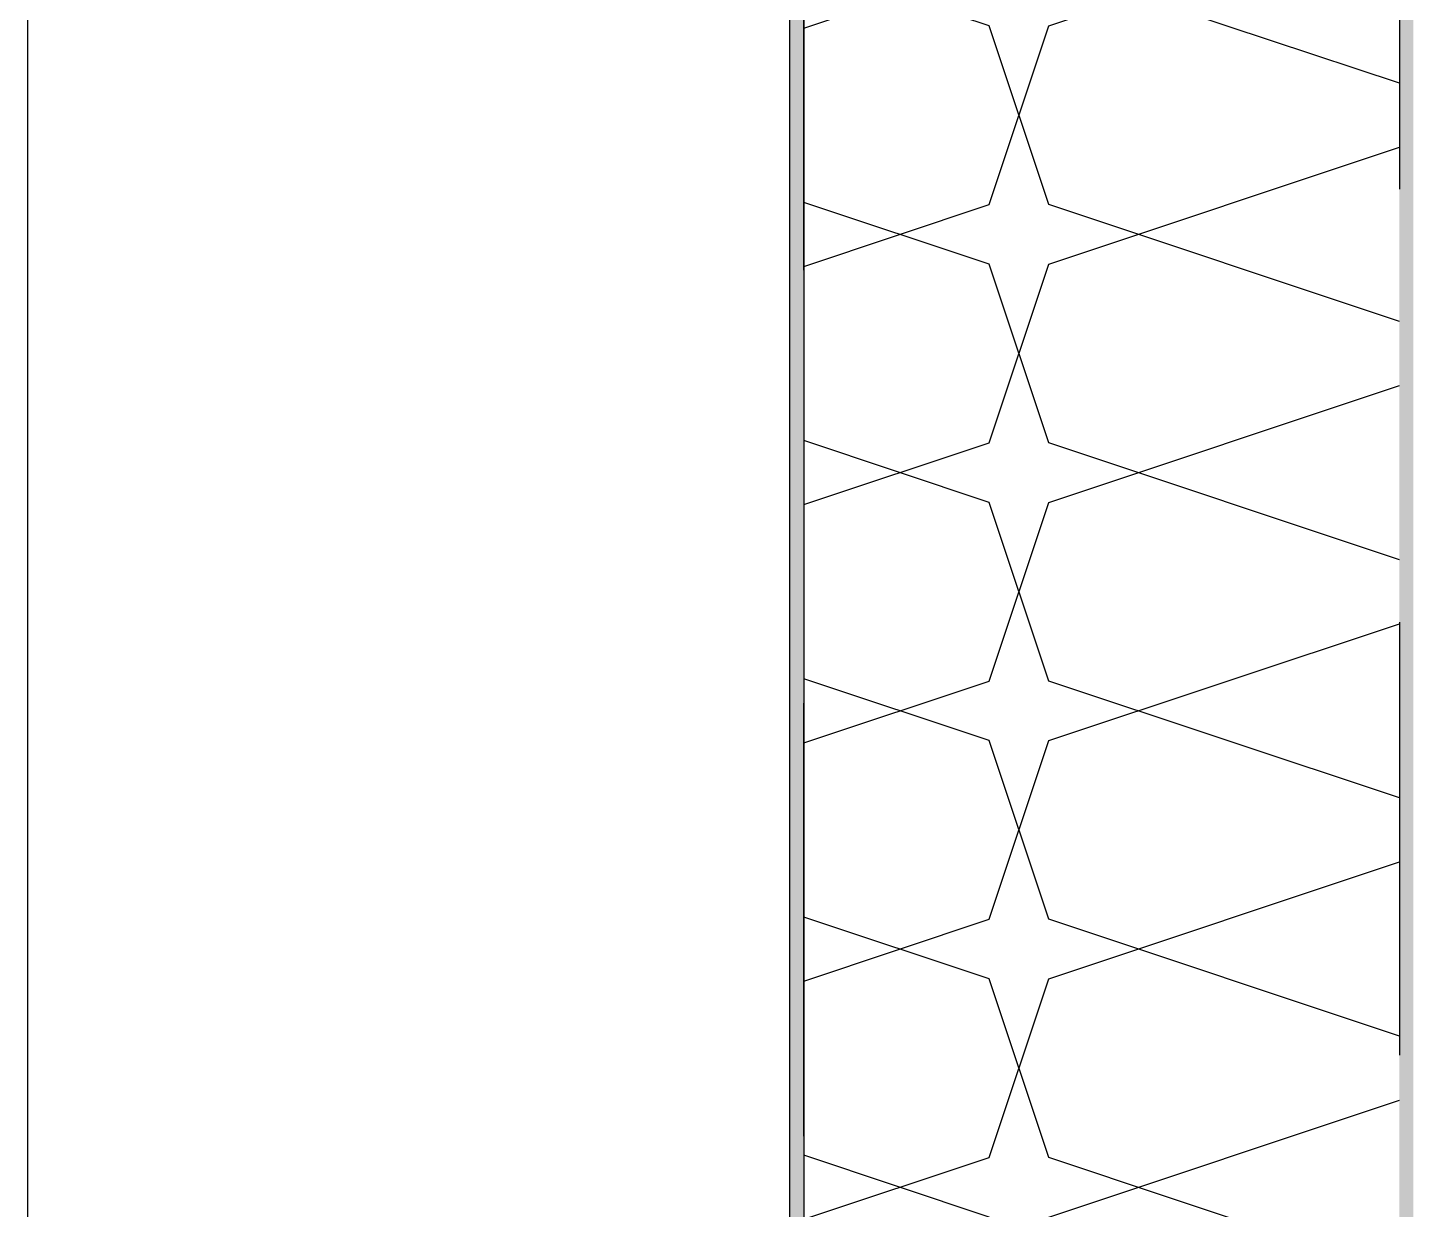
# Model space of a CAD drawing. Header units: millimetres. Extents: x 12351878 to 12381578, y 696206 to 738256.
# Drawn here: x 12375884.5 to 12376084.5, y 721167.9 to 721338.5 of the extents above; entities that cross this region are included whole.
import ezdxf

# ---------------------------------------------------------------- set-up
doc = ezdxf.new("R2010")
doc.units = ezdxf.units.MM
doc.header["$LTSCALE"] = 1000
doc.linetypes.add('HIDDEN', pattern=[0.125, 0.0625, -0.0625])
for name, color, linetype in [('ALUM', 1, 'Continuous'), ('EXTRUSION-V', 141, 'Continuous'), ('INSUL', 8, 'HIDDEN'), ('SYMBOL', 7, 'Continuous'), ('铝板断面填充', 14, 'Continuous')]:
    doc.layers.add(name, color=color, linetype=linetype)

# ---------------------------------------------------------------- blocks, each defined once
blk = doc.blocks.new('*U112')
at = {"layer": '铝板断面填充', "linetype": 'ByBlock'}
h = blk.add_hatch(color=256, dxfattribs=at)
h.dxf.hatch_style = 1
h.paths.add_polyline_path([(1324.173190181416, 1.999999999537956), (1298.355305479632, 1.999999999523404), (13.99999999082866, 2), (13.9999999908614, 22), (0.9999999908613972, 22), (0.9999999908613972, 19.99999999999272), (11.9999999908614, 19.99999999999272), (11.99999999082866, 0), (1298.355305479632, -4.765962163142541e-10), (1324.173190181416, -4.693202587000707e-10)])
at = {"layer": 'ALUM'}
blk.add_lwpolyline([(1324.173190181416, 1.999999999537956), (1298.355305479632, 1.999999999523404), (13.99999999082866, 2), (13.9999999908614, 22), (0.9999999908613972, 22), (0.9999999908613972, 19.99999999999272), (11.9999999908614, 19.99999999999272), (11.99999999082866, 0), (1298.355305479632, -4.765962163142541e-10), (1324.173190181416, -4.693202587000707e-10)], close=True, dxfattribs=at)
blk = doc.blocks.new('*U111')
at = {"layer": 'INSUL'}
h = blk.add_hatch(dxfattribs=at)
h.set_pattern_fill('保温棉50', color=256, scale=4.298127259997456, angle=90, pattern_type=2)
h.set_pattern_definition([(108.4349488229, (4.298127259986088, -84.81947217989064), (-85.96254519989373, 223.5026175200561), [27.18393566857991, -244.6535006285731]), (18.43494882299999, (-81.66441793996306, -110.6082357398754), (171.925090399852, 68.7700361601878), [81.55266663119177, -190.2847696659613]), (71.565051177, (-4.298127260008826, -84.81947217989064), (6.041983059165127e-11, 34.3850180799565), [27.1839356685799, -244.6535006285729]), (161.5650511771, (-4.298127260008826, -59.0307086199059), (-85.96254520004057, 17.1925090400064), [81.55266663119174, -190.2847696659613])])
h.paths.add_polyline_path([(-1.13686837721616e-11, -71.92509039989827), (85.96254519993776, -71.92509039989827), (85.96254519993776, 1252.248099871195), (-1.13686837721616e-11, 1252.248099871195)])
blk.add_lwpolyline([(-1.13686837721616e-11, -71.92509039989827), (85.96254519993776, -71.92509039989827), (85.96254519993776, 1252.248099871195), (-1.13686837721616e-11, 1252.248099871195)], close=True, dxfattribs=at)
blk = doc.blocks.new('gyqs3')
at = {"layer": '铝板断面填充'}
blk.add_hatch(color=14, dxfattribs=at).paths.add_polyline_path([(3386.962588399649, 4104.744854418328), (3384.962588975206, 4104.744854418328), (3384.962588975206, 2781.571663816459), (3386.962588399649, 2781.571663816459)])
at = {"layer": 'EXTRUSION-V', "elevation": 6.41753533369835e-08}
blk.add_lwpolyline([(3232.500019459054, 2725.571695738239), (3186.989289442077, 2725.571655981708), (3186.989289442077, 3365.571667912183)], dxfattribs=at)
at = {"color": 0, "linetype": 'ByBlock', "xscale": -1, "rotation": 270}
blk.add_blockref('*U112', (3296.999949587509, 2780.571664236835, 6.41753533369835e-08), dxfattribs=at)
at = {"layer": 'INSUL', "xscale": -1}
blk.add_blockref('*U111', (3384.962492762133, 2852.496754547115, -3.285889153247862e-09), dxfattribs=at)

msp = doc.modelspace()

# ---------------------------------------------------------------- block references
at = {"layer": 'SYMBOL'}
msp.add_blockref('gyqs3', (12372697.50000522, 718272.9283430666), dxfattribs=at)

doc.saveas('drawing.dxf')
